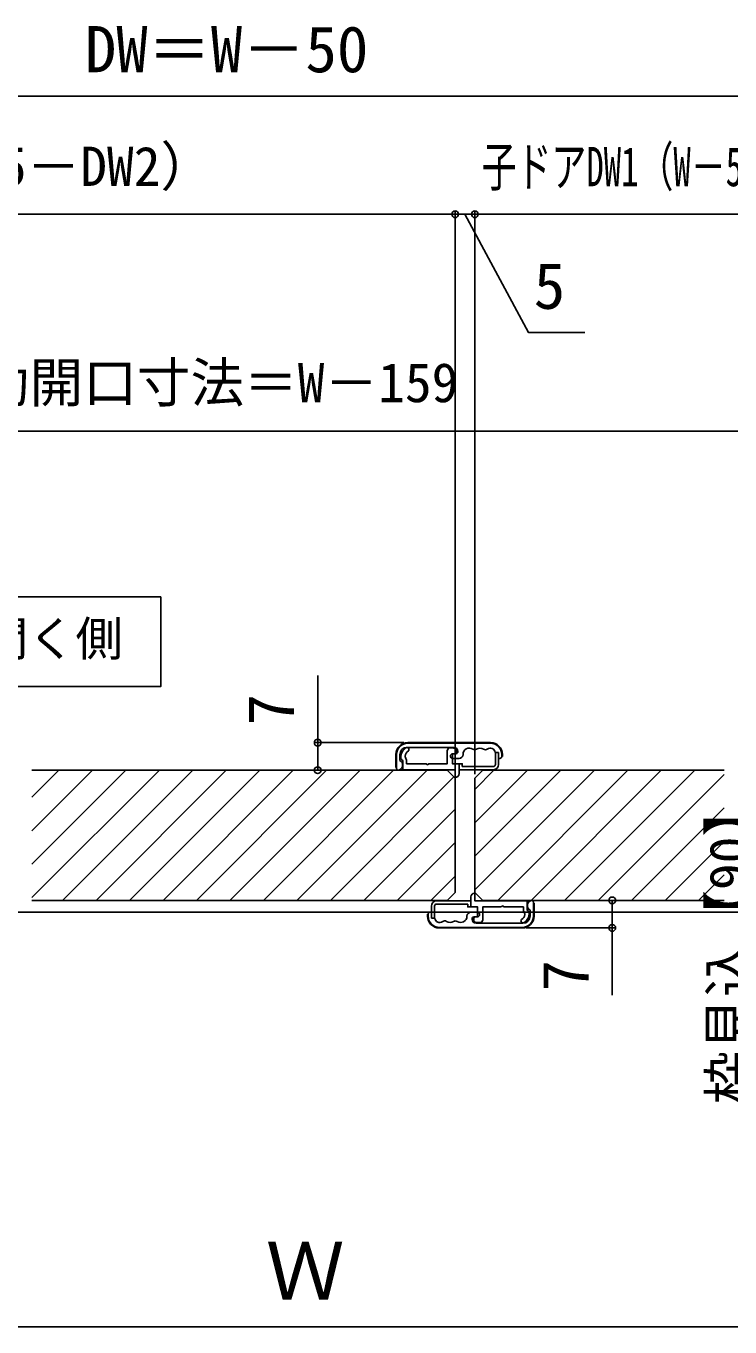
# Model space of a CAD drawing. Units: millimetres, scale not verified. Extents: x -700 to 700, y -1045 to 1039.
# Drawn here: x 193.9 to 372.4, y -78.8 to 251.1 of the extents above; entities that cross this region are included whole.
import ezdxf
from ezdxf.enums import TextEntityAlignment as Align

# ---------------------------------------------------------------- set-up
doc = ezdxf.new("R2010")
doc.units = ezdxf.units.MM
doc.header["$LTSCALE"] = 4
for name, color, linetype in [('0-2_USER1', 3, 'Continuous'), ('0-4_YKK_12', 2, 'Continuous'), ('0-5_YKK_13', 4, 'Continuous'), ('0-7_YKK_D', 6, 'Continuous')]:
    doc.layers.add(name, color=color, linetype=linetype)
doc.styles.add('ＭＳ ゴシック', font='')
doc.styles.get('ＭＳ ゴシック').set_extended_font_data('MS Gothic')

msp = doc.modelspace()

# ---------------------------------------------------------------- linework, layer by layer
at = {"layer": '0-2_USER1'}
msp.add_lwpolyline([(228.119, 106.35), (228.119, 83.666), (180.331, 83.666), (180.331, 106.35)], close=True, dxfattribs=at)
at = {"layer": '0-4_YKK_12'}
for p, q in [((300.7, 62.4), (195.4, 62.4)), ((195.4, 55.553), (202.247, 62.4)), ((195.4, 47.068), (210.732, 62.4)), ((195.4, 38.582), (219.218, 62.4)), ((195.4, 30.097), (227.703, 62.4)), ((203.188, 29.4), (236.188, 62.4)), ((211.674, 29.4), (244.674, 62.4)), ((220.159, 29.4), (253.159, 62.4)), ((228.644, 29.4), (261.644, 62.4)), ((237.129, 29.4), (270.129, 62.4)), ((245.615, 29.4), (278.615, 62.4)), ((254.1, 29.4), (287.1, 62.4)), ((262.585, 29.4), (295.585, 62.4)), ((271.071, 29.4), (302.385, 60.715)), ((302.7, 60.4), (300.7, 62.4)), ((302.7, 31.4), (302.7, 60.4)), ((307.7, 60.4), (309.7, 62.4)), ((307.7, 57.544), (312.556, 62.4)), ((307.7, 49.059), (321.041, 62.4)), ((307.7, 40.574), (329.526, 62.4)), ((307.7, 32.088), (338.012, 62.4)), ((307.7, 31.4), (307.7, 60.4)), ((309.7, 62.4), (370.892, 62.4)), ((313.497, 29.4), (346.497, 62.4)), ((321.982, 29.4), (354.982, 62.4)), ((330.468, 29.4), (363.468, 62.4)), ((338.953, 29.4), (370.892, 61.339)), ((347.438, 29.4), (370.892, 52.854)), ((279.556, 29.4), (302.7, 52.544)), ((288.041, 29.4), (302.7, 44.059)), ((355.923, 29.4), (370.892, 44.369)), ((296.526, 29.4), (302.7, 35.574)), ((364.409, 29.4), (370.892, 35.883)), ((302.7, 31.4), (300.7, 29.4)), ((307.7, 31.4), (309.7, 29.4)), ((529.715, 26.4), (7.885, 26.4)), ((300.7, 29.4), (195.4, 29.4)), ((309.7, 29.4), (370.892, 29.4))]:
    msp.add_line(p, q, dxfattribs=at)
at = {"layer": '0-5_YKK_13'}
for p, q in [((290.703, 69.4), (311.703, 69.4)), ((287.703, 63.081), (287.703, 66.4)), ((287.853, 66.4), (287.853, 62.85)), ((288.703, 64.9), (288.703, 66.4)), ((290.503, 68.2), (302.403, 68.2)), ((311.703, 69.25), (290.703, 69.25)), ((302.183, 68.044), (301.403, 68.044)), ((302.103, 66.6), (302.903, 66.6)), ((302.303, 66.6), (302.59, 66.6)), ((303.403, 67.2), (303.403, 67.1)), ((313.703, 66.9), (312.889, 66.9)), ((312.903, 66.706), (312.903, 63.844)), ((313.703, 63.844), (313.703, 66.9)), ((314.553, 65.9), (314.553, 66.4)), ((314.703, 65.9), (314.703, 66.4)), ((289.403, 64.708), (289.403, 62.544)), ((295.4, 64.044), (295.703, 63.74)), ((295.703, 63.74), (296.007, 64.044)), ((302.103, 65.4), (303.703, 65.4)), ((312.403, 63.344), (304.503, 63.344)), ((313.703, 65.4), (314.053, 65.4)), ((288.303, 62.4), (288.405, 62.4)), ((303.703, 62.544), (303.703, 61.544)), ((303.703, 62.544), (312.403, 62.544)), ((306.703, 29.256), (306.703, 30.256)), ((296.703, 26.4), (296.353, 26.4)), ((296.703, 27.956), (296.703, 24.9)), ((297.503, 25.094), (297.503, 27.956)), ((306.703, 29.256), (298.003, 29.256)), ((298.003, 28.456), (305.903, 28.456)), ((308.303, 26.4), (306.703, 26.4)), ((314.703, 28.06), (314.4, 27.756)), ((315.007, 27.756), (314.703, 28.06)), ((321.003, 27.092), (321.003, 29.256)), ((321.703, 26.9), (321.703, 25.4)), ((322.103, 29.4), (322.001, 29.4)), ((322.553, 25.4), (322.553, 28.95)), ((322.703, 28.719), (322.703, 25.4)), ((295.703, 25.9), (295.703, 25.4)), ((295.853, 25.9), (295.853, 25.4)), ((296.703, 24.9), (297.518, 24.9)), ((307.003, 24.6), (307.003, 24.7)), ((308.303, 25.2), (307.503, 25.2)), ((308.103, 25.2), (307.816, 25.2)), ((319.903, 23.6), (308.003, 23.6)), ((308.223, 23.756), (309.003, 23.756)), ((298.703, 22.55), (319.703, 22.55)), ((319.703, 22.4), (298.703, 22.4))]:
    msp.add_line(p, q, dxfattribs=at)
for points in [[(300.703, 67.344), (300.703, 64.044), (296.007, 64.044)], [(303.703, 64.044), (302.003, 64.044), (302.003, 66.3)], [(295.4, 64.044), (290.403, 64.044), (290.403, 64.708)], [(304.503, 63.344), (304.503, 64.044), (303.703, 64.044), (303.703, 62.544)], [(302.703, 60.544), (302.703, 62.544), (289.403, 62.544)], [(307.703, 31.256), (307.703, 29.256), (321.003, 29.256)], [(305.903, 28.456), (305.903, 27.756), (306.703, 27.756), (306.703, 29.256)], [(306.703, 27.756), (308.403, 27.756), (308.403, 25.5)], [(309.703, 24.456), (309.703, 27.756), (314.4, 27.756)], [(315.007, 27.756), (320.003, 27.756), (320.003, 27.092)]]:
    msp.add_lwpolyline(points, dxfattribs=at)
for centre, radius, start, end in [((290.703, 66.4), 3, 90, 180), ((311.703, 66.4), 3, 0, 90), ((290.703, 66.4), 2.85, 90, 180), ((290.503, 66.4), 1.8, 90, 180), ((291.903, 65.572), 3, 124.0562, 180), ((290.502, 65.909), 0.5, 169.40954, 216.91254), ((291.977, 65.633), 2, 124.0562, 169.40954), ((290.503, 67.644), 0.5, 315, 124.0562), ((301.403, 67.344), 0.7, 90, 180), ((302.103, 66), 0.6, 90, 180), ((302.103, 66), 0.6, 180, 270), ((302.303, 66.3), 0.3, 90, 180), ((302.183, 67.224), 0.82, 321.50697, 90), ((302.403, 67.2), 1, 0, 90), ((302.59, 66.9), 0.3, 270, 321.50697), ((302.903, 67.1), 0.5, 270, 0), ((303.703, 66.4), 1, 270, 0), ((306.303, 66.4), 1.6, 56.99128, 180), ((307.653, 68.478), 0.878, 236.99128, 303.00872), ((309.003, 66.4), 1.6, 56.99128, 123.00872), ((310.353, 68.478), 0.878, 236.99128, 305.32907), ((311.609, 66.706), 1.294, 8.62056, 125.32907), ((311.703, 66.4), 2.85, 0, 90), ((311.609, 66.706), 1.294, 0, 8.62056), ((288.303, 62.85), 0.45, 180, 270), ((288.043, 63.711), 1.36, 285.44548, 60.96826), ((289.403, 65.574), 0.5, 180, 240), ((288.903, 64.708), 0.5, 0, 60), ((288.903, 64.708), 1.5, 0, 36.91254), ((312.403, 63.844), 1.3, 270, 0), ((312.403, 63.844), 0.5, 270, 0), ((314.053, 65.9), 0.5, 270, 0), ((302.703, 61.544), 1, 270, 0), ((307.703, 30.256), 1, 90, 180), ((296.353, 25.9), 0.5, 90, 180), ((298.003, 27.956), 1.3, 90, 180), ((298.003, 27.956), 0.5, 90, 180), ((306.703, 25.4), 1, 90, 180), ((308.303, 25.8), 0.6, 0, 90), ((321.503, 27.092), 1.5, 180, 216.91254), ((322.363, 28.089), 1.36, 105.44548, 240.96826), ((321.503, 27.092), 0.5, 180, 240), ((321.003, 26.226), 0.5, 0, 60), ((322.103, 28.95), 0.45, 0, 90), ((298.703, 25.4), 3, 180, 270), ((298.703, 25.4), 2.85, 180, 270), ((298.797, 25.094), 1.294, 180, 188.62056), ((298.797, 25.094), 1.294, 188.62056, 305.32907), ((300.053, 23.322), 0.878, 56.99128, 125.32907), ((301.403, 25.4), 1.6, 236.99128, 303.00872), ((302.753, 23.322), 0.878, 56.99128, 123.00872), ((304.103, 25.4), 1.6, 236.99128, 0), ((307.503, 24.7), 0.5, 90, 180), ((308.003, 24.6), 1, 180, 270), ((308.223, 24.576), 0.82, 141.50697, 270), ((307.816, 24.9), 0.3, 90, 141.50697), ((308.103, 25.5), 0.3, 270, 0), ((308.303, 25.8), 0.6, 270, 0), ((309.003, 24.456), 0.7, 270, 0), ((319.903, 24.156), 0.5, 135, 304.0562), ((318.43, 26.167), 2, 304.0562, 349.40954), ((319.703, 25.4), 2.85, 270, 0), ((319.703, 25.4), 3, 270, 0), ((319.903, 25.4), 1.8, 270, 0), ((318.503, 26.228), 3, 304.0562, 0), ((319.904, 25.891), 0.5, 349.40954, 36.91254)]:
    msp.add_arc(centre, radius, start, end, dxfattribs=at)
at = {"layer": '0-7_YKK_D'}
for p, q in [((438.7, 233.4), (99.1, 233.4)), ((85.1, 203.4), (302.7, 203.4)), ((302.7, 61.4), (302.7, 204.4)), ((302.7, 61.4), (302.7, 204.4)), ((302.7, 203.4), (307.7, 203.4)), ((307.7, 61.4), (307.7, 204.4)), ((307.7, 61.4), (307.7, 204.4)), ((307.7, 203.4), (452.7, 203.4)), ((139.3, 148.4), (398.5, 148.4)), ((289.703, 69.4), (266.853, 69.4)), ((287.303, 62.4), (266.853, 62.4)), ((323.103, 29.4), (343.553, 29.4)), ((320.703, 22.4), (343.553, 22.4)), ((74.1, -78.8), (463.7, -78.8))]:
    msp.add_line(p, q, dxfattribs=at)
for points in [[(305.2, 203.4), (321.327, 173.4), (335.6, 173.4)], [(267.853, 62.4), (267.853, 69.4), (267.853, 86.436)], [(342.553, 29.4), (342.553, 22.4), (342.553, 5.364)]]:
    msp.add_lwpolyline(points, dxfattribs=at)
for centre in [(302.7, 203.4), (302.7, 203.4), (307.7, 203.4), (307.7, 203.4), (267.853, 69.4), (267.853, 62.4), (342.553, 29.4), (342.553, 22.4)]:
    msp.add_circle(centre, 0.85, dxfattribs=at)

# ---------------------------------------------------------------- texts
at = {"layer": '0-2_USER1', "style": 'ＭＳ ゴシック'}
msp.add_text('開く側', height=8.798, dxfattribs=at).set_placement((182.445, 88.746), align=Align.BOTTOM_LEFT)
at = {"layer": '0-7_YKK_D', "style": 'ＭＳ ゴシック'}
for s, height, p in [('DW＝W－50', 11.73, (208.809, 235.9)), ('親ドアDW1（W－55－DW2）', 9.971, (85.332, 207.6)), ('5', 11.73, (322.646, 175.9)), ('有効開口寸法＝W－159', 9.971, (167.595, 152.755)), ('Ｗ', 14.66, (254.695, -76.3))]:
    msp.add_text(s, height=height, dxfattribs=at).set_placement(p, align=Align.BOTTOM_LEFT)
at = {"layer": '0-7_YKK_D', "style": 'ＭＳ ゴシック', "width": 0.65}
msp.add_text('子ドアDW1（W－55－DW1）', height=9.971, dxfattribs=at).set_placement((309.455, 207.523), align=Align.BOTTOM_LEFT)
at = {"layer": '0-7_YKK_D', "style": 'ＭＳ ゴシック'}
for s, height, p in [('7', 11.73, (265.353, 73.755)), ('枠見込【90】', 9.971, (380.145, -22.398)), ('7', 11.73, (340.053, 6.318))]:
    msp.add_text(s, height=height, rotation=90, dxfattribs=at).set_placement(p, align=Align.BOTTOM_LEFT)

doc.saveas('drawing.dxf')
